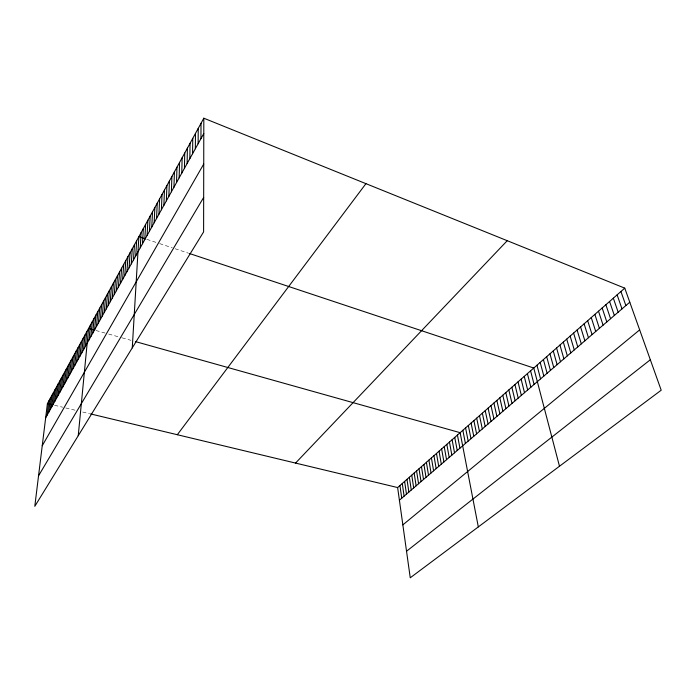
<?xml version="1.0" encoding="UTF-8"?>
<svg xmlns="http://www.w3.org/2000/svg" width="696" height="696" viewBox="0 0 696 696"><rect width="100%" height="100%" fill="white"/><g stroke="black" fill="none" stroke-linecap="round" stroke-linejoin="round"><path stroke-width="0.52" stroke-dasharray="3.48 2.61" d="M54.558 405.281L62.675 407.221M65.702 407.952L75.725 410.353M82.685 412.023L89.601 413.685M95.935 330.496L105.035 333.045M108.654 334.063L121.226 337.586M122.113 337.838L130.996 340.327M146.83 239.328L156.687 242.608M159.619 243.583L172.251 247.785M175.148 248.75L188.538 253.205"/><path stroke-width="1.04" d="M203.815 118.207L203.606 231.907L34.8 506.314L47.415 403.567L203.815 118.207L624.764 288.144L661.2 390.212L410.249 577.793L397.634 487.557L624.764 288.144M200.944 138.669L201.014 123.331M198.125 143.741L198.238 128.395M195.332 148.761L195.489 133.415M192.566 153.729L192.766 138.382M189.834 158.644L190.069 143.306M187.12 163.516L187.389 148.178M184.44 168.345L184.744 153.007M181.778 173.121L182.126 157.783M179.15 177.854L179.533 162.525M176.54 182.535L176.958 167.214M173.956 187.18L174.409 171.86M171.399 191.774L171.886 176.462M168.867 196.333L169.389 181.03M166.361 200.848L166.91 185.545M163.873 205.311L164.456 190.025M161.411 209.74L162.029 194.462M158.966 214.133L159.619 198.856M156.548 218.474L157.226 203.215M154.155 222.781L154.86 207.53M151.78 227.053L152.52 211.81M149.422 231.281L150.197 216.047M147.091 235.474L147.891 220.249M144.785 239.624L145.612 224.416M142.497 243.739L143.341 228.54M140.227 247.82L141.105 232.629M132.266 347.878L138.878 236.684L144.855 238.676M135.729 255.91L136.66 240.746M133.493 259.913L134.45 244.766M131.283 263.888L132.266 248.75M129.099 267.829L130.1 252.709M126.924 271.727L127.951 256.624M124.775 275.599L125.819 260.513M122.635 279.435L123.714 264.358M120.521 283.237L121.617 268.178M118.424 287.004L119.547 271.962M116.345 290.745L117.485 275.72M114.283 294.452L115.449 279.435M112.239 298.123L113.422 283.133M110.212 301.768L111.421 286.787M106.21 308.963L107.454 294.017M108.202 305.379L109.429 290.415M104.235 312.513L105.496 297.584M102.277 316.036L103.556 301.124M100.337 319.534L101.633 304.639M98.406 322.996L99.728 308.119M94.595 329.834L95.952 315.001M96.492 326.433L97.832 311.573M92.716 333.219L94.091 318.403M90.854 336.568L92.246 321.769M78.248 435.687L88.592 328.434L94.099 329.982M89.001 339.9L90.41 325.119M85.347 346.469L86.791 331.722M81.754 352.933L83.224 338.23M83.546 349.714L84.999 334.993M79.979 356.126L81.458 341.44M78.213 359.293L79.709 344.633M74.724 365.557L76.255 350.941M76.464 362.442L77.978 347.8M73.002 368.654L74.55 354.055M69.6 374.77L71.175 360.215M71.297 371.725L72.854 357.144M66.251 380.799L67.851 366.279M67.921 377.798L69.504 363.26M64.597 383.774L66.207 369.28M61.318 389.664L62.953 375.205M62.953 386.732L64.571 372.256M58.09 395.459L59.752 381.051M59.699 392.57L61.352 378.137M56.498 398.329L58.168 383.931M53.348 403.993L55.036 389.647M54.914 401.174L56.602 386.802M50.242 409.579L51.956 395.276M51.782 406.795L53.496 392.474M47.18 415.086L48.911 400.818M48.703 412.345L50.434 398.06M45.666 417.8L203.789 133.554M42.238 445.745L203.737 164.038M38.541 475.812L203.676 197.412M177.315 434.722L365.939 183.657M295.548 463.075L507.245 240.703M399.4 500.198L629.784 302.203M402.845 524.88L639.659 329.878M406.534 551.241L650.334 359.762M47.415 403.567L52.522 404.794M90.584 413.92L397.634 487.557M135.398 341.571L460.134 432.677L478.317 526.907M189.486 253.518L533.771 368.027L559.48 466.242M620.928 291.511L625.878 305.561M617.117 294.86L622.007 308.894M613.333 298.175L618.161 312.191M609.583 301.472L614.351 315.471M605.868 304.735L610.566 318.725M602.17 307.98L606.808 321.952M598.508 311.199L603.084 325.154M594.862 314.392L599.387 328.329M591.252 317.559L595.715 331.487M587.668 320.708L592.078 334.611M584.118 323.831L588.459 337.717M580.586 326.929L584.875 340.805M577.08 330.008L581.308 343.859M573.6 333.062L577.776 346.904M570.146 336.09L574.27 349.914M566.718 339.1L570.79 352.907M563.316 342.093L567.336 355.874M559.941 345.059L563.899 358.823M556.582 348L560.497 361.755M553.259 350.923L557.113 364.66M549.953 353.829L553.764 367.54M546.673 356.709L550.432 370.402M543.411 359.571L547.117 373.247M540.174 362.407L543.837 376.066M536.964 365.226L540.575 378.868M530.578 370.837L534.093 384.444M527.403 373.621L530.874 387.211M524.253 376.388L527.672 389.96M521.121 379.137L524.497 392.683M518.015 381.86L521.347 395.398M514.927 384.575L518.216 398.086M511.865 387.263L515.11 400.757M508.82 389.934L512.021 403.41M505.801 392.587L508.959 406.046M502.799 395.224L505.914 408.665M499.815 397.842L502.895 411.258M496.857 400.444L499.885 413.842M493.916 403.019L496.909 416.399M490.993 405.585L493.942 418.949M488.096 408.134L491.002 421.471M485.216 410.666L488.087 423.986M482.354 413.172L485.182 426.474M479.509 415.669L482.302 428.954M476.682 418.148L479.44 431.407M473.88 420.61L476.603 433.852M471.096 423.055L473.776 436.279M468.33 425.491L470.975 438.689M465.58 427.901L468.182 441.081M462.849 430.302L465.415 443.465M457.437 435.052L459.943 448.172M454.758 437.401L457.228 450.503M452.095 439.733L454.532 452.818M449.451 442.056L451.852 455.123M446.823 444.361L449.19 457.411M444.213 446.658L446.554 459.682M441.621 448.929L443.926 461.935M439.046 451.191L441.316 464.18M436.488 453.444L438.724 466.407M433.947 455.671L436.148 468.617M431.416 457.89L433.591 470.818M428.901 460.1L431.041 473.002M426.404 462.292L428.519 475.177M423.925 464.467L426.004 477.334M421.463 466.633L423.516 479.474M419.009 468.782L421.036 481.606M416.582 470.922L418.566 483.729M414.155 473.045L416.121 485.834M411.754 475.159L413.685 487.922M409.361 477.256L411.266 490.001M406.986 479.335L408.865 492.063M404.628 481.415L406.473 494.117M402.279 483.468L404.106 496.161M399.948 485.521L401.74 498.188"/></g></svg>
